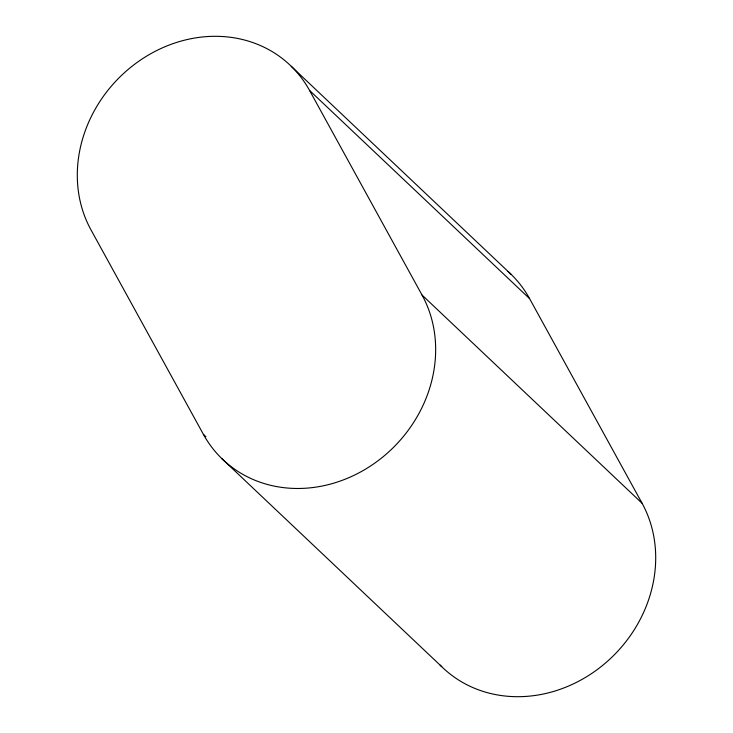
<?xml version="1.0" encoding="UTF-8"?>
<svg xmlns="http://www.w3.org/2000/svg" width="733" height="733" viewBox="0 0 733 733"><rect width="100%" height="100%" fill="white"/><g stroke="black" fill="none" stroke-linecap="round" stroke-linejoin="round"><path stroke-width="1.1" d="M291.267 66.318L511.304 274.536M205.9 436.721L203.407 434.357L90.919 229.741A130.685 115.557 -46.6 0 1 143.989 57.77A130.685 115.557 -46.6 0 1 309.555 90.425L529.592 298.643L642.081 503.259A130.685 115.557 -46.6 0 1 601.83 666.05A130.685 115.557 -46.6 0 1 440.157 665.106M309.555 90.425L422.043 295.051L642.081 503.259M221.696 458.464L441.733 666.682M508.061 271.494A130.685 115.557 -46.6 0 1 529.592 298.643M422.043 295.051A130.685 115.557 -46.6 0 1 368.974 467.013A130.685 115.557 -46.6 0 1 203.407 434.357"/></g></svg>
